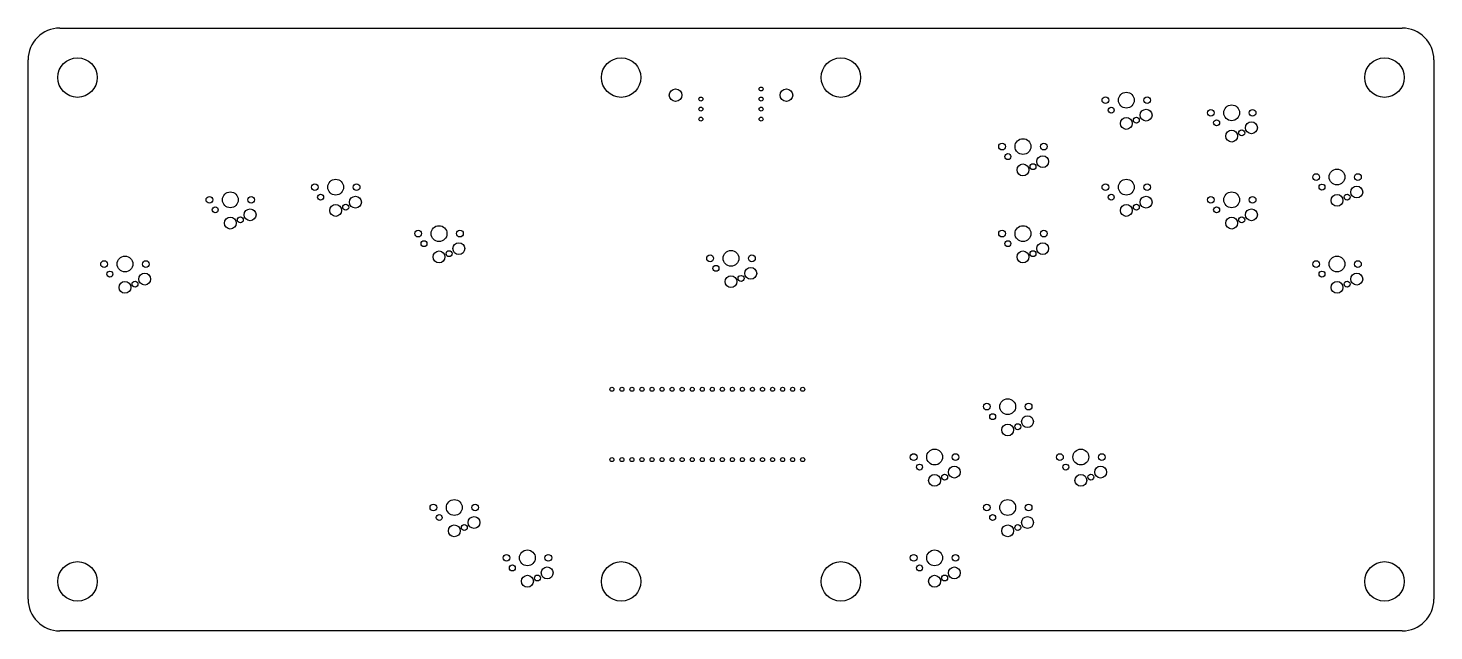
# Model space of a CAD drawing. Header units: millimetres. Extents: x 0 to 356, y -152 to 0.
import ezdxf

# ---------------------------------------------------------------- set-up
doc = ezdxf.new("R2010")
doc.units = ezdxf.units.MM
doc.layers.add('Edge.Cuts', color=254, linetype='CONTINUOUS', true_color=0xd0d2cd)

msp = doc.modelspace()

# ---------------------------------------------------------------- linework, layer by layer
at = {"layer": 'Edge.Cuts', "linetype": 'CONTINUOUS'}
for p, q in [((8, 0), (347.6, 0)), ((0, -144.4), (0, -8)), ((355.6, -8), (355.6, -144.4)), ((347.6, -152.4), (8, -152.4))]:
    msp.add_line(p, q, dxfattribs=at)
at = {"layer": 'Edge.Cuts'}
for centre, radius in [((12.5, -12.5), 5), ((150, -12.5), 5), ((205.6, -12.5), 5), ((343.1, -12.5), 5), ((163.8, -16.95), 1.6), ((170.18, -17.93), 0.5), ((185.42, -15.39), 0.5), ((185.42, -17.93), 0.5), ((191.8, -16.95), 1.6), ((272.51, -18.2), 0.85), ((277.8, -18.2), 2), ((283.09, -18.2), 0.85), ((170.18, -20.47), 0.5), ((185.42, -20.47), 0.5), ((273.99, -20.74), 0.75), ((282.8, -22), 1.5), ((299.16, -21.4), 0.85), ((304.45, -21.4), 2), ((309.74, -21.4), 0.85), ((170.18, -23.01), 0.5), ((185.42, -23.01), 0.5), ((277.8, -24.1), 1.5), ((280.34, -23.28), 0.75), ((300.64, -23.94), 0.75), ((309.45, -25.2), 1.5), ((251.65, -29.95), 2), ((304.45, -27.3), 1.5), ((306.99, -26.48), 0.75), ((246.36, -29.95), 0.85), ((247.84, -32.49), 0.75), ((256.94, -29.95), 0.85), ((251.65, -35.85), 1.5), ((254.19, -35.03), 0.75), ((256.65, -33.75), 1.5), ((77.8, -40.2), 2), ((277.8, -40.2), 2), ((325.81, -37.65), 0.85), ((331.1, -37.65), 2), ((336.39, -37.65), 0.85), ((45.86, -43.4), 0.85), ((51.15, -43.4), 2), ((56.44, -43.4), 0.85), ((72.51, -40.2), 0.85), ((73.99, -42.74), 0.75), ((82.8, -44), 1.5), ((83.09, -40.2), 0.85), ((272.51, -40.2), 0.85), ((273.99, -42.74), 0.75), ((282.8, -44), 1.5), ((283.09, -40.2), 0.85), ((299.16, -43.4), 0.85), ((304.45, -43.4), 2), ((309.74, -43.4), 0.85), ((327.29, -40.19), 0.75), ((331.1, -43.55), 1.5), ((333.64, -42.73), 0.75), ((336.1, -41.45), 1.5), ((47.34, -45.94), 0.75), ((56.15, -47.2), 1.5), ((77.8, -46.1), 1.5), ((80.34, -45.28), 0.75), ((277.8, -46.1), 1.5), ((280.34, -45.28), 0.75), ((300.64, -45.94), 0.75), ((309.45, -47.2), 1.5), ((51.15, -49.3), 1.5), ((53.69, -48.48), 0.75), ((304.45, -49.3), 1.5), ((306.99, -48.48), 0.75), ((98.66, -51.95), 0.85), ((103.95, -51.95), 2), ((109.24, -51.95), 0.85), ((246.36, -51.95), 0.85), ((251.65, -51.95), 2), ((256.94, -51.95), 0.85), ((100.14, -54.49), 0.75), ((103.95, -57.85), 1.5), ((106.49, -57.03), 0.75), ((108.95, -55.75), 1.5), ((177.8, -58.2), 2), ((247.84, -54.49), 0.75), ((251.65, -57.85), 1.5), ((254.19, -57.03), 0.75), ((256.65, -55.75), 1.5), ((19.21, -59.65), 0.85), ((24.5, -59.65), 2), ((29.79, -59.65), 0.85), ((172.51, -58.2), 0.85), ((173.99, -60.74), 0.75), ((183.09, -58.2), 0.85), ((325.81, -59.65), 0.85), ((331.1, -59.65), 2), ((336.39, -59.65), 0.85), ((20.69, -62.19), 0.75), ((27.04, -64.73), 0.75), ((29.5, -63.45), 1.5), ((177.8, -64.1), 1.5), ((180.34, -63.28), 0.75), ((182.8, -62), 1.5), ((327.29, -62.19), 0.75), ((333.64, -64.73), 0.75), ((336.1, -63.45), 1.5), ((24.5, -65.55), 1.5), ((331.1, -65.55), 1.5), ((147.67, -91.31), 0.51), ((150.21, -91.31), 0.51), ((152.75, -91.31), 0.51), ((155.29, -91.31), 0.51), ((157.83, -91.31), 0.51), ((160.37, -91.31), 0.51), ((162.91, -91.31), 0.51), ((165.45, -91.31), 0.51), ((167.99, -91.31), 0.51), ((170.53, -91.31), 0.51), ((173.07, -91.31), 0.51), ((175.61, -91.31), 0.51), ((178.15, -91.31), 0.51), ((180.69, -91.31), 0.51), ((183.23, -91.31), 0.51), ((185.77, -91.31), 0.51), ((188.31, -91.31), 0.51), ((190.85, -91.31), 0.51), ((193.39, -91.31), 0.51), ((195.93, -91.31), 0.51), ((242.51, -95.7), 0.85), ((247.8, -95.7), 2), ((253.09, -95.7), 0.85), ((243.99, -98.24), 0.75), ((252.8, -99.5), 1.5), ((247.8, -101.6), 1.5), ((250.34, -100.78), 0.75), ((229.3, -108.45), 2), ((266.3, -108.45), 2), ((147.67, -109.09), 0.51), ((150.21, -109.09), 0.51), ((152.75, -109.09), 0.51), ((155.29, -109.09), 0.51), ((157.83, -109.09), 0.51), ((160.37, -109.09), 0.51), ((162.91, -109.09), 0.51), ((165.45, -109.09), 0.51), ((167.99, -109.09), 0.51), ((170.53, -109.09), 0.51), ((173.07, -109.09), 0.51), ((175.61, -109.09), 0.51), ((178.15, -109.09), 0.51), ((180.69, -109.09), 0.51), ((183.23, -109.09), 0.51), ((185.77, -109.09), 0.51), ((188.31, -109.09), 0.51), ((190.85, -109.09), 0.51), ((193.39, -109.09), 0.51), ((195.93, -109.09), 0.51), ((224.01, -108.45), 0.85), ((234.59, -108.45), 0.85), ((261.01, -108.45), 0.85), ((271.59, -108.45), 0.85), ((225.49, -110.99), 0.75), ((229.3, -114.35), 1.5), ((231.84, -113.53), 0.75), ((234.3, -112.25), 1.5), ((262.49, -110.99), 0.75), ((266.3, -114.35), 1.5), ((268.84, -113.53), 0.75), ((271.3, -112.25), 1.5), ((102.51, -121.2), 0.85), ((107.8, -121.2), 2), ((113.09, -121.2), 0.85), ((242.51, -121.2), 0.85), ((247.8, -121.2), 2), ((253.09, -121.2), 0.85), ((103.99, -123.74), 0.75), ((112.8, -125), 1.5), ((243.99, -123.74), 0.75), ((252.8, -125), 1.5), ((107.8, -127.1), 1.5), ((110.34, -126.28), 0.75), ((247.8, -127.1), 1.5), ((250.34, -126.28), 0.75), ((12.5, -139.9), 5), ((121.01, -133.95), 0.85), ((126.3, -133.95), 2), ((131.59, -133.95), 0.85), ((150, -139.9), 5), ((205.6, -139.9), 5), ((224.01, -133.95), 0.85), ((229.3, -133.95), 2), ((234.59, -133.95), 0.85), ((343.1, -139.9), 5), ((122.49, -136.49), 0.75), ((126.3, -139.85), 1.5), ((128.84, -139.03), 0.75), ((131.3, -137.75), 1.5), ((225.49, -136.49), 0.75), ((229.3, -139.85), 1.5), ((231.84, -139.03), 0.75), ((234.3, -137.75), 1.5)]:
    msp.add_circle(centre, radius, dxfattribs=at)
for centre, start, end in [((8, -8), -270.0011, -179.9989), ((347.6, -8), -0.0014, 90.0014), ((8, -144.4), -180.0011, -89.9989), ((347.6, -144.4), -90.0014, 0.0014)]:
    msp.add_arc(centre, 8, start, end, dxfattribs=at)

doc.saveas('drawing.dxf')
